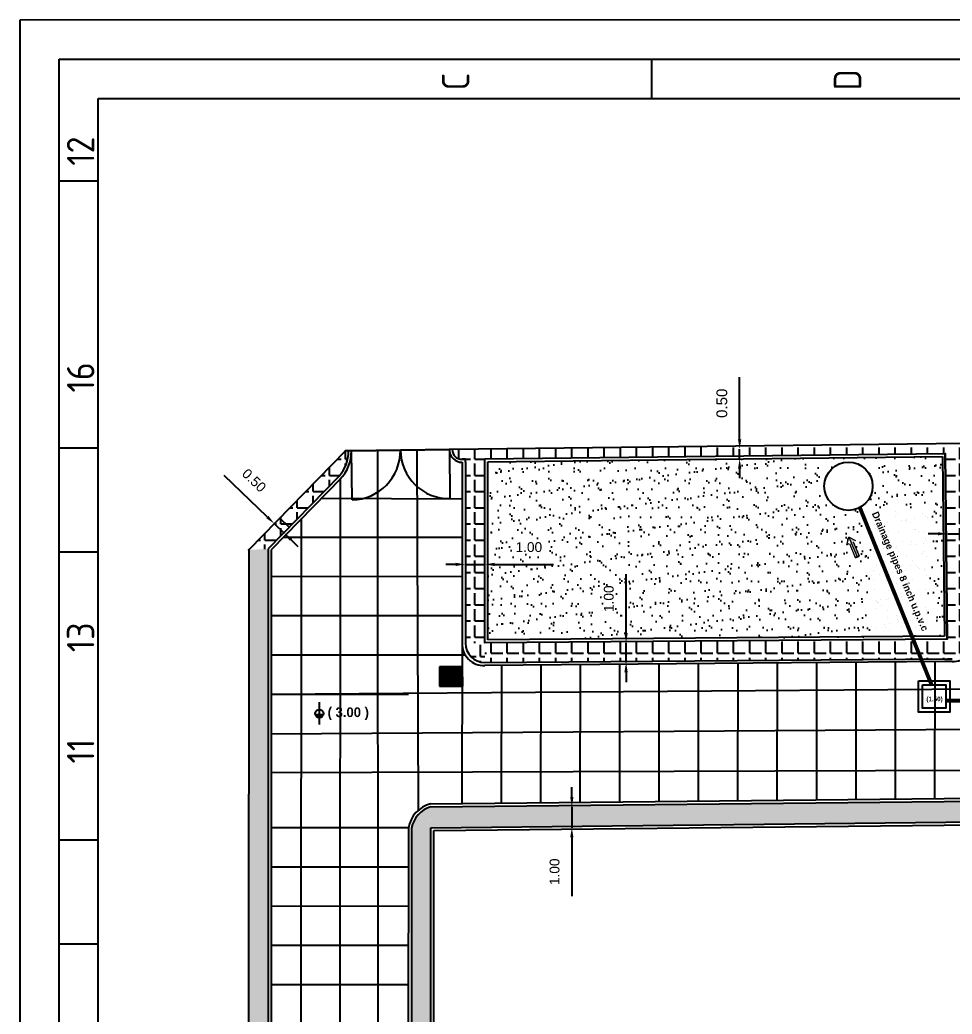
# Model space of a CAD drawing. Header units: inches. Extents: x 17 to 217, y 4 to 204.
# Drawn here: x 17.4 to 65, y 152.8 to 203.5 of the extents above; entities that cross this region are included whole.
import ezdxf

# ---------------------------------------------------------------- set-up
doc = ezdxf.new("R2010")
doc.units = ezdxf.units.IN
doc.header["$MEASUREMENT"] = 0
doc.layers.add('035', color=5, linetype='Continuous')
doc.layers.add('TEXT', color=6, linetype='Continuous')
doc.styles.add('Annotative', font='arial.ttf')
doc.styles.add('ISO Proportional', font='isocp.shx')
doc.styles.add('ROMANTIC', font='romab___.ttf')
doc.styles.get("Standard").update_dxf_attribs({"font": 'arial.ttf'})
doc.dimstyles.new('basem', dxfattribs={"dimtxt": 1.5, "dimasz": 0.5, "dimexe": 1.25, "dimexo": 0.625, "dimtad": 1, "dimzin": 1, "dimdsep": 46, "dimlunit": 6, "dimtxsty": 'Standard', "dimcen": 0.3, "dimse1": 1, "dimse2": 1, "dimadec": 0, "dimazin": 0, "dimtfac": 1, "dimtmove": 0, "dimatfit": 3, "dimfxl": 1, "dimtolj": 1, "dimtzin": 0, "dimarcsym": 0})
pattern_1 = [(0, (-17.9424, -42.48056), (0, 0.825), [0.6, -0.225]), (90, (-17.9424, -42.48056), (-0.825, 5e-17), [0.6, -0.225])]

# ---------------------------------------------------------------- blocks, each defined once
blk = doc.blocks.new('uyt')
at = {"color": 5}
for p, q in [((2584.794, -811.641), (2584.234, -811.715)), ((2584.857, -812.115), (2584.794, -811.641)), ((2584.234, -811.715), (2584.296, -812.188)), ((2584.265, -811.952), (2584.826, -811.878)), ((2584.769, -811.674), (2584.267, -811.74)), ((2584.267, -811.74), (2584.321, -812.156)), ((2584.765, -811.679), (2584.272, -811.744)), ((2584.272, -811.744), (2584.326, -812.15)), ((2584.656, -811.713), (2584.287, -811.762)), ((2584.287, -811.762), (2584.336, -812.136)), ((2584.386, -811.768), (2584.289, -811.781)), ((2584.387, -811.773), (2584.29, -811.786)), ((2584.387, -811.778), (2584.291, -811.791)), ((2584.388, -811.783), (2584.291, -811.796)), ((2584.388, -811.788), (2584.292, -811.801)), ((2584.389, -811.793), (2584.292, -811.805)), ((2584.39, -811.797), (2584.3, -811.809)), ((2584.3, -811.809), (2584.342, -812.128)), ((2584.3, -811.809), (2584.342, -812.128)), ((2584.331, -811.844), (2584.363, -812.086)), ((2584.36, -811.841), (2584.392, -812.082)), ((2584.383, -811.749), (2584.39, -811.797)), ((2584.657, -811.718), (2584.384, -811.754)), ((2584.658, -811.723), (2584.385, -811.759)), ((2584.385, -811.837), (2584.416, -812.079)), ((2584.659, -811.733), (2584.386, -811.768)), ((2584.663, -811.762), (2584.39, -811.797)), ((2584.414, -811.834), (2584.445, -812.075)), ((2584.438, -811.83), (2584.47, -812.072)), ((2584.467, -811.827), (2584.499, -812.068)), ((2584.491, -811.823), (2584.523, -812.065)), ((2584.514, -811.678), (2584.576, -812.151)), ((2584.52, -811.82), (2584.552, -812.061)), ((2584.545, -811.816), (2584.577, -812.058)), ((2584.574, -811.813), (2584.606, -812.054)), ((2584.598, -811.809), (2584.63, -812.051)), ((2584.627, -811.806), (2584.659, -812.047)), ((2584.652, -811.802), (2584.683, -812.044)), ((2584.663, -811.762), (2584.656, -811.713)), ((2584.748, -811.701), (2584.661, -811.713)), ((2584.668, -811.761), (2584.661, -811.713)), ((2584.749, -811.706), (2584.662, -811.717)), ((2584.75, -811.711), (2584.663, -811.722)), ((2584.751, -811.72), (2584.664, -811.732)), ((2584.755, -811.749), (2584.668, -811.761)), ((2584.681, -811.799), (2584.712, -812.04)), ((2584.705, -811.795), (2584.737, -812.037)), ((2584.734, -811.792), (2584.766, -812.033)), ((2584.797, -812.068), (2584.748, -811.701)), ((2584.797, -812.068), (2584.755, -811.749)), ((2584.818, -812.085), (2584.765, -811.679)), ((2584.824, -812.089), (2584.769, -811.674)), ((2584.296, -812.188), (2584.857, -812.115)), ((2584.321, -812.156), (2584.824, -812.089)), ((2584.326, -812.15), (2584.818, -812.085)), ((2584.336, -812.136), (2584.57, -812.106)), ((2584.342, -812.128), (2584.797, -812.068)), ((2584.342, -812.128), (2584.797, -812.068))]:
    blk.add_line(p, q, dxfattribs=at)
for centre, radius, start, end in [((2584.274, -811.778), 0.0152, 106.1264, 268.8726), ((2584.346, -811.843), 0.0146, 7.4995, 187.4995), ((2584.399, -811.836), 0.0146, 7.4995, 187.4995), ((2584.452, -811.829), 0.0146, 7.4995, 187.4995), ((2584.505, -811.822), 0.0146, 7.4995, 187.4995), ((2584.56, -811.814), 0.0146, 7.4995, 187.4995), ((2584.613, -811.807), 0.0146, 7.4995, 187.4995), ((2584.666, -811.8), 0.0146, 7.4995, 187.4995), ((2584.719, -811.793), 0.0146, 7.4995, 187.4995), ((2584.772, -811.713), 0.0152, 286.1264, 88.8726), ((2584.378, -812.084), 0.0146, 187.4995, 7.4995), ((2584.431, -812.077), 0.0146, 187.4995, 7.4995), ((2584.484, -812.07), 0.0146, 187.4995, 7.4995), ((2584.537, -812.063), 0.0146, 187.4995, 7.4995), ((2584.592, -812.056), 0.0146, 187.4995, 7.4995), ((2584.645, -812.049), 0.0146, 187.4995, 7.4995), ((2584.698, -812.042), 0.0146, 187.4995, 7.4995), ((2584.751, -812.035), 0.0146, 187.4995, 7.4995)]:
    blk.add_arc(centre, radius, start, end, dxfattribs=at)
blk = doc.blocks.new('*D106')
at = {"color": 0, "lineweight": -2, "transparency": 16777216}
for p, q in [((45.581, 163.86), (45.581, 164.36)), ((45.581, 163.36), (45.581, 162.295)), ((45.581, 161.795), (45.581, 158.795))]:
    blk.add_line(p, q, dxfattribs=at)
at = {"color": 0, "transparency": 16777216}
for points in [[(45.497, 163.86), (45.664, 163.86), (45.581, 163.36)], [(45.497, 161.795), (45.664, 161.795), (45.581, 162.295)]]:
    blk.add_solid(points, dxfattribs=at)
at = {"layer": 'Defpoints', "color": 0, "transparency": 16777216}
for p in [(38.372, 163.36, 0), (38.392, 162.295, 0.001), (45.581, 162.295)]:
    blk.add_point(p, dxfattribs=at)
at = {"color": 0, "transparency": 16777216, "insert": (44.7, 160.045), "char_height": 1.5, "attachment_point": 5, "rotation": 90, "style": 'Annotative'}
blk.add_mtext('\\A1;{\\H0.33333x;1.00}', dxfattribs=at)
blk = doc.blocks.new('*D113')
at = {"color": 0, "lineweight": -2, "transparency": 16777216}
for p, q in [((30.036, 178.151), (27.837, 180.26)), ((30.882, 177.34), (30.397, 177.805)), ((31.243, 176.994), (31.604, 176.648))]:
    blk.add_line(p, q, dxfattribs=at)
at = {"color": 0, "transparency": 16777216}
for points in [[(30.094, 178.211), (29.978, 178.091), (30.397, 177.805)], [(31.301, 177.054), (31.186, 176.933), (30.882, 177.34)]]:
    blk.add_solid(points, dxfattribs=at)
at = {"layer": 'Defpoints', "color": 0, "transparency": 16777216}
for p in [(30.67, 178.09), (30.397, 177.805), (31.156, 177.625)]:
    blk.add_point(p, dxfattribs=at)
at = {"color": 0, "transparency": 16777216, "insert": (29.365, 180.014), "char_height": 1.5, "attachment_point": 5, "rotation": 316.2068, "style": 'Annotative'}
blk.add_mtext('\\A1;{\\H0.33333x;0.50}', dxfattribs=at)
blk = doc.blocks.new('*D87')
at = {"color": 0, "lineweight": -2, "transparency": 16777216}
for p, q in [((64.262, 177.293), (63.762, 177.293)), ((64.762, 177.293), (65.754, 177.293)), ((66.254, 177.293), (69.254, 177.293))]:
    blk.add_line(p, q, dxfattribs=at)
at = {"color": 0, "transparency": 16777216}
for points in [[(64.262, 177.376), (64.262, 177.21), (64.762, 177.293)], [(66.254, 177.376), (66.254, 177.21), (65.754, 177.293)]]:
    blk.add_solid(points, dxfattribs=at)
at = {"layer": 'Defpoints', "color": 0, "transparency": 16777216}
for p in [(65.754, 177.293, 0.036), (65.754, 177.293), (64.762, 176.781)]:
    blk.add_point(p, dxfattribs=at)
at = {"color": 0, "transparency": 16777216, "insert": (68.004, 178.173), "char_height": 1.5, "attachment_point": 5, "style": 'Annotative'}
blk.add_mtext('\\A1;{\\H0.33333x;1.00}', dxfattribs=at)
blk = doc.blocks.new('*D114')
at = {"color": 0, "lineweight": -2, "transparency": 16777216}
for p, q in [((48.348, 172.227), (48.348, 175.227)), ((48.348, 170.724), (48.348, 171.727)), ((48.348, 170.224), (48.348, 169.724))]:
    blk.add_line(p, q, dxfattribs=at)
at = {"color": 0, "transparency": 16777216}
for points in [[(48.264, 172.227), (48.431, 172.227), (48.348, 171.727)], [(48.264, 170.224), (48.431, 170.224), (48.348, 170.724)]]:
    blk.add_solid(points, dxfattribs=at)
at = {"layer": 'Defpoints', "color": 0, "transparency": 16777216}
for p in [(41.148, 171.727, -0.048), (48.348, 171.727), (41.131, 170.724, -0.048)]:
    blk.add_point(p, dxfattribs=at)
at = {"color": 0, "transparency": 16777216, "insert": (47.467, 173.977), "char_height": 1.5, "attachment_point": 5, "rotation": 90, "style": 'Annotative'}
blk.add_mtext('\\A1;{\\H0.33333x;1.00}', dxfattribs=at)
blk = doc.blocks.new('*D115')
at = {"color": 0, "lineweight": -2, "transparency": 16777216}
for p, q in [((39.646, 175.729), (39.146, 175.729)), ((40.146, 175.729), (41.137, 175.729)), ((41.637, 175.729), (44.637, 175.729))]:
    blk.add_line(p, q, dxfattribs=at)
at = {"color": 0, "transparency": 16777216}
for points in [[(39.646, 175.812), (39.646, 175.646), (40.146, 175.729)], [(41.637, 175.812), (41.637, 175.646), (41.137, 175.729)]]:
    blk.add_solid(points, dxfattribs=at)
at = {"layer": 'Defpoints', "color": 0, "transparency": 16777216}
for p in [(41.137, 175.729), (40.146, 171.709, -0.048), (41.137, 171.724)]:
    blk.add_point(p, dxfattribs=at)
at = {"color": 0, "transparency": 16777216, "insert": (43.387, 176.609), "char_height": 1.5, "attachment_point": 5, "style": 'Annotative'}
blk.add_mtext('\\A1;{\\H0.33333x;1.00}', dxfattribs=at)
blk = doc.blocks.new('*D94')
at = {"color": 0, "lineweight": -2, "transparency": 16777216}
for p, q in [((54.145, 182.113), (54.145, 185.289)), ((54.145, 181.121), (54.145, 181.613)), ((54.145, 180.621), (54.145, 180.121))]:
    blk.add_line(p, q, dxfattribs=at)
at = {"color": 0, "transparency": 16777216}
for points in [[(54.062, 182.113), (54.229, 182.113), (54.145, 181.613)], [(54.062, 180.621), (54.229, 180.621), (54.145, 181.121)]]:
    blk.add_solid(points, dxfattribs=at)
at = {"layer": 'Defpoints', "color": 0, "transparency": 16777216}
for p in [(42.681, 181.613), (42.681, 181.121), (54.145, 181.613)]:
    blk.add_point(p, dxfattribs=at)
at = {"color": 0, "transparency": 16777216, "insert": (53.239, 183.951), "char_height": 1.5, "attachment_point": 5, "rotation": 90, "style": 'Annotative'}
blk.add_mtext('\\A1;{\\H0.36667x;0.50}', dxfattribs=at)

msp = doc.modelspace()

# ---------------------------------------------------------------- hatches: boundary and pattern name
h = msp.add_hatch()
h.set_pattern_fill('ANGLE', color=256, scale=3)
h.set_pattern_definition(pattern_1)
h.paths.add_polyline_path([(62.833, 171.903), (41.137, 171.724), (41.131, 170.724), (63.309, 170.904)])
h.paths.add_polyline_path([(41.136, 181.113), (40.146, 181.092), (40.146, 171.709), (41.136, 171.724)])
h.paths.add_polyline_path([(64.742, 171.918), (62.833, 171.903), (63.309, 170.904), (65.038, 170.918)])
h.paths.add_polyline_path([(65.634, 181.899), (64.642, 181.387), (64.742, 171.918), (65.754, 171.9)])
h.paths.add_polyline_path([(65.634, 181.899), (39.479, 181.584), (41.136, 181.113), (64.642, 181.387)])
h.paths.add_polyline_path([(53.702, 180.948), (53.702, 181.913), (53.084, 181.913), (53.084, 180.948)], flags=9)
h = msp.add_hatch()
h.set_pattern_fill('ANGLE', color=256, scale=3)
h.set_pattern_definition(pattern_1)
h.paths.add_polyline_path([(34.176, 181.522), (34.028, 181.52), (34.027, 181.52), (33.697, 180.238, 0.201293)])
h.paths.add_polyline_path([(33.697, 180.238), (34.027, 181.52), (29.088, 176.466), (30.084, 176.523)])
h = msp.add_hatch()
h.set_pattern_fill('ANGLE', color=256, scale=3)
h.set_pattern_definition(pattern_1)
h.paths.add_polyline_path([(39.479, 181.584, 0.41773), (39.977, 181.092), (40.146, 181.092), (41.136, 181.113)])
h = msp.add_hatch()
h.set_pattern_fill('AR-SAND', color=256, scale=0.5)
h.set_pattern_definition([(37.5, (789.4542, 129.9865), (-0.0314967, 0.9634119), [0, -0.76, 0, -0.85, 0, -0.8125]), (7.5, (789.4542, 129.9865), (0.8848884, 1.411073), [0, -0.41, 0, -0.685, 0, -0.2625]), (327.5, (788.8392, 129.9865), (1.5570709, 0.0028295), [0, -0.25, 0, -0.9, 0, -1.175]), (317.5, (788.8392, 129.9865), (1.5030633, 0.4388378), [0, -0.125, 0, -0.59, 0, -0.675])])
h.paths.add_polyline_path([(60.278, 178.633, -0.566105), (58.467, 179.72, -1), (60.93, 179.72, -0.277053), (60.278, 178.633), (62.941, 172.054), (64.592, 172.067), (64.494, 181.227), (41.286, 180.955), (41.287, 171.875), (62.941, 172.054)])
h.paths.add_polyline_path([(59.608, 176.735), (59.72, 177.125), (60.145, 176.124), (60.048, 176.083), (59.748, 176.796)], flags=16)
h.paths.add_polyline_path([(48.236, 172.9), (48.236, 175.01), (46.706, 175.01), (46.706, 172.9)], flags=24)
h.paths.add_polyline_path([(42.311, 175.841), (44.421, 175.841), (44.421, 177.371), (42.311, 177.371)], flags=24)
h.paths.add_polyline_path([(61.216, 177.273), (62.582, 174.085), (62.908, 174.225), (61.543, 177.413)], flags=24)
at = {"lineweight": 0}
msp.add_hatch(color=256, dxfattribs=at).paths.add_polyline_path([(59.72, 177.125), (60.08, 176.938), (59.937, 176.877), (60.242, 176.166), (60.145, 176.124)])
h = msp.add_hatch()
h.set_pattern_fill('ANGLE', color=256, scale=3)
h.set_pattern_definition(pattern_1)
h.paths.add_polyline_path([(30.084, 176.523), (29.088, 176.466), (29.079, 88.872), (30.073, 88.737)])
h = msp.add_hatch()
h.set_pattern_fill('ANGLE', color=256, scale=3)
h.set_pattern_definition([(0, (-15.1743, 31.6034), (0, 0.825), [0.6, -0.225]), (90, (-15.1743, 31.6034), (-0.825, 5e-17), [0.6, -0.225])])
edge = h.paths.add_edge_path()
edge.add_line((41.137, 171.724), (40.146, 171.714))
edge.add_line((40.146, 171.714), (40.146, 171.709))
edge.add_arc((41.151, 171.729), 1.006, 181.1385, 268.8383)
edge.add_line((41.131, 170.724), (41.137, 171.724))
h = msp.add_hatch()
h.set_pattern_fill('ANGLE', color=256, scale=3)
h.set_pattern_definition(pattern_1)
h.paths.add_polyline_path([(65.974, 171.9), (65.885, 171.902), (65.754, 171.9), (65.754, 171.904), (64.742, 171.918), (64.989, 170.918, 0.422915)])
h = msp.add_hatch(color=256)
h.paths.add_polyline_path([(32.908, 168.116), (32.693, 168.116), (32.693, 167.901, 0.414214)])
h.paths.add_polyline_path([(32.693, 168.116), (32.478, 168.116, 0.414214), (32.693, 167.901)])
h = msp.add_hatch()
h.set_pattern_fill('ANGLE', color=256, scale=3)
h.set_pattern_definition(pattern_1)
edge = h.paths.add_edge_path()
edge.add_line((97.989, 115.697), (96.981, 115.576))
edge.add_line((96.981, 115.576), (69.766, 115.156))
edge.add_line((69.766, 115.156), (70.777, 114.455))
edge.add_line((70.777, 114.455), (71.024, 114.456))
edge.add_line((71.024, 114.456), (71.028, 114.176))
edge.add_line((71.028, 114.176), (75.194, 114.236))
edge.add_line((75.194, 114.236), (75.189, 114.517))
edge.add_line((75.189, 114.517), (75.589, 114.523))
edge.add_line((75.589, 114.523), (75.593, 114.245))
edge.add_line((75.593, 114.245), (79.389, 114.303))
edge.add_line((79.389, 114.303), (79.385, 114.581))
edge.add_line((79.385, 114.581), (79.784, 114.587))
edge.add_line((79.784, 114.587), (79.789, 114.31))
edge.add_line((79.789, 114.31), (83.768, 114.371))
edge.add_line((83.768, 114.371), (83.764, 114.648))
edge.add_line((83.764, 114.648), (84.164, 114.654))
edge.add_line((84.164, 114.654), (84.168, 114.377))
edge.add_line((84.168, 114.377), (88.148, 114.438))
edge.add_line((88.148, 114.438), (88.143, 114.715))
edge.add_line((88.143, 114.715), (88.543, 114.721))
edge.add_line((88.543, 114.721), (88.547, 114.444))
edge.add_line((88.547, 114.444), (92.527, 114.505))
edge.add_line((92.527, 114.505), (92.523, 114.782))
edge.add_line((92.523, 114.782), (92.924, 114.788))
edge.add_line((92.924, 114.788), (92.935, 114.081))
edge.add_line((92.935, 114.081), (92.785, 114.079))
edge.add_line((92.785, 114.079), (92.829, 111.191))
edge.add_line((92.829, 111.191), (92.979, 111.193))
edge.add_arc((93.139, 116.053), 4.863, 268.1146, 355.7982)
h.paths.add_polyline_path([(97.304, 163.178), (96.312, 162.925), (96.981, 115.576), (97.989, 115.697)])
edge = h.paths.add_edge_path()
edge.add_line((96.435, 163.978), (96.435, 162.957))
edge.add_line((96.435, 162.957), (97.303, 163.177))
edge.add_arc((96.45, 163.122), 0.855, 3.6774, 90.9983)
h.paths.add_polyline_path([(96.435, 163.978), (38.372, 163.36), (38.392, 162.295), (96.307, 162.924), (96.435, 162.957)])
h = msp.add_hatch()
h.set_pattern_fill('ANGLE', color=256, scale=3)
h.set_pattern_definition(pattern_1)
edge = h.paths.add_edge_path()
edge.add_arc((38.783, 162.018), 1.404, 107.0204, 169.0714)
edge.add_line((37.405, 162.284), (38.392, 162.188))
edge.add_line((38.392, 162.188), (38.372, 163.36))
h.paths.add_polyline_path([(38.392, 162.188), (37.405, 162.284), (37.378, 97.187), (38.366, 97.162)])
h.paths.add_polyline_path([(97.221, 98.06), (38.366, 97.162), (38.376, 96.157), (97.323, 97.063)])

# ---------------------------------------------------------------- linework, layer by layer
for p, q in [((19.41, 201.507, -0.445), (215.302, 201.514, -0.409)), ((19.41, 6.452, -0.445), (19.41, 201.507, -0.445)), ((65.634, 181.899), (39.329, 181.584)), ((34.028, 181.52), (29.088, 176.466)), ((34.328, 181.524), (34.028, 181.52)), ((39.329, 181.584), (34.328, 181.524)), ((35.657, 181.524, 0), (35.721, 88.982, 0.036)), ((37.675, 181.543, 0), (37.738, 163.182, -0.019)), ((41.136, 181.113, -0.008), (64.642, 181.387)), ((41.286, 180.955), (64.494, 181.227)), ((64.494, 181.227), (64.592, 172.067)), ((64.742, 171.918, 0.03), (64.642, 181.387, -0.001)), ((39.979, 180.942), (39.976, 171.709, -0.019)), ((40.146, 181.092), (39.977, 181.092)), ((40.146, 180.942), (40.146, 181.092)), ((40.146, 180.944, 0), (40.146, 171.709, -0.048)), ((41.287, 171.875), (41.286, 180.955)), ((33.697, 180.238), (30.084, 176.523)), ((33.804, 180.133), (30.238, 176.466)), ((33.761, 180.088), (33.717, 88.941, 0.083)), ((39.964, 179.054, -0.106), (32.79, 179.098, -0.084)), ((31.156, 177.625), (30.67, 178.09)), ((31.764, 178.077, 0.043), (31.72, 88.918, 0.084)), ((39.964, 177.097, -0.105), (30.865, 177.098, -0.074)), ((29.088, 176.466), (29.071, 84.964)), ((29.088, 176.466), (29.088, 176.466)), ((30.084, 176.523), (30.073, 88.737, 0.035)), ((30.238, 176.466), (30.224, 88.891, 0.035)), ((60.048, 176.083), (60.242, 176.166)), ((39.977, 175.106, -0.106), (30.247, 175.098, -0.072)), ((39.974, 173.097, -0.123), (30.232, 173.098, -0.071)), ((64.592, 172.067), (41.287, 171.875)), ((39.976, 171.594, -0.018), (39.974, 163.53)), ((37.24, 171.098, -0.104), (30.238, 171.098, -0.07)), ((40.141, 171.098, -0.12), (30.238, 171.098, -0.07)), ((41.131, 170.724, -0.048), (64.756, 170.916, 0.015)), ((64.613, 170.768, 0.033), (41.133, 170.573, -0.019)), ((41.983, 170.58, -0.017), (41.974, 163.547, 0)), ((43.993, 170.597, -0.016), (43.985, 163.568, 0.002)), ((46.004, 170.615, -0.014), (45.995, 163.589, 0.003)), ((48.015, 170.632, -0.012), (48.006, 163.611, 0.005)), ((50.025, 170.65, -0.011), (50.017, 163.632, 0.007)), ((52.036, 170.667, -0.009), (52.027, 163.652, 0.008)), ((54.047, 170.685, -0.007), (54.038, 163.675, 0.01)), ((56.057, 170.702, -0.006), (56.049, 163.696, 0.012)), ((58.068, 170.72, -0.004), (58.059, 163.717, 0.013)), ((60.079, 170.737, -0.002), (60.07, 163.738, 0.015)), ((62.089, 170.755, -0.001), (62.081, 163.76, 0.017)), ((64.1, 170.772, 0.001), (64.091, 163.781, 0.018)), ((64.989, 170.772), (64.613, 170.768, 0.033)), ((64.756, 170.916, 0.015), (64.989, 170.918)), ((112.438, 169.686, -0.017), (30.238, 169.098, -0.071)), ((37.248, 169.098, -0.105), (30.238, 169.098, -0.071)), ((32.693, 168.705, -0.036), (32.693, 167.564, -0.036)), ((130.969, 167.726, 0.002), (30.234, 167.073, -0.074)), ((130.989, 165.396, 0.058), (30.242, 165.101, -0.068)), ((38.372, 163.508, 0), (96.435, 164.124, 0.018)), ((38.372, 163.36, 0), (96.438, 163.978, 0.018)), ((38.392, 162.295, 0.001), (96.312, 162.925, 0.036)), ((38.54, 162.145, 0.001), (96.165, 162.774, 0.036)), ((37.238, 162.282, 0), (30.236, 162.282, 0.034)), ((37.238, 162.282, 0), (35.738, 162.282, 0)), ((37.238, 162.282, 0), (37.221, 97.187, 0.037)), ((37.405, 162.284, 0), (37.378, 97.187, -0.035)), ((38.366, 97.162, 0.036), (38.392, 162.295, 0.001)), ((38.5, 97.291, -0.034), (38.54, 162.145, 0.001)), ((37.238, 160.282, -0.001), (30.236, 160.283, 0.033)), ((37.237, 158.282, 0), (30.235, 158.283, 0.034)), ((37.236, 156.282, 0.001), (30.235, 156.283, 0.035)), ((37.236, 156.282, 0.001), (30.235, 156.283, 0.035)), ((37.236, 154.283, -0.001), (30.234, 154.283, 0.033))]:
    msp.add_line(p, q)
for p, q in [((59.608, 176.735), (59.72, 177.125)), ((59.72, 177.125), (60.145, 176.124)), ((60.078, 176.935), (59.72, 177.125)), ((59.608, 176.735), (59.743, 176.793)), ((59.748, 176.796), (60.048, 176.083)), ((59.937, 176.877), (60.242, 176.166))]:
    msp.add_line(p, q, dxfattribs=at)
at = {"elevation": -0.005}
msp.add_lwpolyline([(34.361, 179.024), (34.328, 181.524), (39.329, 181.584), (39.358, 179.084)], dxfattribs=at)
for points in [[(41.136, 181.113), (64.642, 181.387), (64.742, 171.918), (41.137, 171.724)], [(63.274, 169.786), (64.874, 169.786), (64.874, 168.186), (63.274, 168.186)], [(63.474, 169.586), (64.674, 169.586), (64.674, 168.386), (63.474, 168.386)]]:
    msp.add_lwpolyline(points, close=True)
at = {"const_width": 0.2}
for points in [[(63.955, 169.546), (60.269, 178.656)], [(92.794, 168.849), (64.674, 168.775)]]:
    msp.add_lwpolyline(points, dxfattribs=at)
for centre, radius in [((59.699, 179.72), 1.232), ((32.693, 168.116, -0.036), 0.215)]:
    msp.add_circle(centre, radius)
for centre, radius, start, end in [((32.406, 181.451), 1.772, 316.7844, 2.309), ((32.312, 181.488), 2.015, 315.9983, 1.0326), ((34.328, 181.524, -0.005), 2.5, 270.7625, 0.6871), ((39.329, 181.584, -0.003), 2.5, 180.6871, 270.6575), ((39.971, 181.584), 0.642, 180, 270.687), ((39.971, 181.584), 0.492, 180, 270.687), ((41.085, 171.681, -0.019), 1.109, 178.5465, 272.4726), ((41.148, 171.727, -0.048), 1.003, 180.9845, 268.9923), ((65.017, 171.879), 1.107, 268.5618, 1.2327), ((38.751, 162.02, 0), 1.536, 104.2785, 170.1869), ((38.783, 162.018, 0), 1.404, 107.0204, 169.0714)]:
    msp.add_arc(centre, radius, start, end)
at = {"layer": '035'}
for p, q in [((217.302, 203.514, -0.409), (17.41, 203.507, -0.445)), ((17.41, 203.507, -0.445), (17.41, 4.452, -0.445)), ((49.654, 201.507, -0.409), (49.654, 199.514, -0.409)), ((21.41, 8.455, -0.445), (21.41, 199.507, -0.445)), ((21.41, 199.507, -0.445), (213.302, 199.488, -0.409)), ((19.41, 195.307, -0.445), (21.41, 195.307, -0.445)), ((19.41, 181.683, -0.445), (21.41, 181.683, -0.445)), ((19.41, 176.377, -0.445), (21.41, 176.377, -0.445)), ((19.41, 161.683, -0.445), (21.41, 161.683, -0.445)), ((19.41, 156.377, -0.445), (21.41, 156.377, -0.445))]:
    msp.add_line(p, q, dxfattribs=at)
at = {"layer": 'TEXT', "linetype": 'Continuous'}
for p in [(34.028, 181.52), (34.328, 181.524), (39.329, 181.584), (29.088, 176.466)]:
    msp.add_point(p, dxfattribs=at)

# ---------------------------------------------------------------- block references
at = {"lineweight": 0, "xscale": 2.085128145679648, "yscale": 2.085128145679648, "zscale": 2.085128145679648, "rotation": 352.5005197326955}
msp.add_blockref('uyt', (-5082.632, 2551.845), dxfattribs=at)

# ---------------------------------------------------------------- texts
at = {"style": 'ROMANTIC'}
msp.add_text('Drainage pipes 8 inch u.p.v.c', height=0.35627, rotation=293.1788, dxfattribs=at).set_placement((60.884, 178.327, 0.341))
for s, height, p in [('  (1.50)  ', 0.2311, (63.498, 168.747, 0.005)), (' ( 3.00 )  ', 0.49816, (32.93, 167.937, -0.036))]:
    msp.add_text(s, height=height, dxfattribs=at).set_placement(p)
at = {"layer": '035', "style": 'ISO Proportional'}
for s, p in [('C', (40.352, 199.914, -0.409)), ('D', (60.352, 199.914, -0.409)), ('12', (21.21, 196.074, -0.445)), ('16', (21.21, 184.502, -0.445)), ('13', (21.21, 171.253, -0.445)), ('11', (21.21, 165.572, -0.445))]:
    msp.add_text(s, height=1.4, rotation=90, dxfattribs=at).set_placement(p)

# ---------------------------------------------------------------- dimensions: what is measured, and where the dimension line sits
for base, p1, p2, text, picture, middle in [((54.145, 181.613), (42.681, 181.121), (42.681, 181.613), '{\\H0.36667x;0.50}', '*D94', (53.239, 183.951)), ((48.348, 171.727), (41.131, 170.724, -0.048), (41.148, 171.727, -0.048), '{\\H0.33333x;<>}', '*D114', (47.467, 173.977)), ((45.581, 162.295), (38.372, 163.36, 0), (38.392, 162.295, 0.001), '{\\H0.33333x;1.00}', '*D106', (44.7, 160.045))]:
    dim = msp.add_linear_dim(base=base, p1=p1, p2=p2, angle=90, text=text, dimstyle='basem', override={"dimtxsty": 'Annotative'})
    dim.commit()
    dim.dimension.update_dxf_attribs({"geometry": picture, "text_midpoint": middle})
dim = msp.add_aligned_dim(p1=(31.156, 177.625), p2=(30.67, 178.09), distance=0.395, text='{\\H0.33333x;0.50}', dimstyle='basem', override={"dimtxsty": 'Annotative'})
dim.commit()
dim.dimension.update_dxf_attribs({"geometry": '*D113', "text_midpoint": (29.365, 180.014)})
for base, p1, p2, picture, middle in [((65.754, 177.293), (64.762, 176.781), (65.754, 177.293, 0.036), '*D87', (68.004, 178.173)), ((41.137, 175.729), (40.146, 171.709, -0.048), (41.137, 171.724), '*D115', (43.387, 176.609))]:
    dim = msp.add_linear_dim(base=base, p1=p1, p2=p2, text='{\\H0.33333x;1.00}', dimstyle='basem', override={"dimtxsty": 'Annotative'})
    dim.commit()
    dim.dimension.update_dxf_attribs({"geometry": picture, "text_midpoint": middle})

doc.saveas('drawing.dxf')
